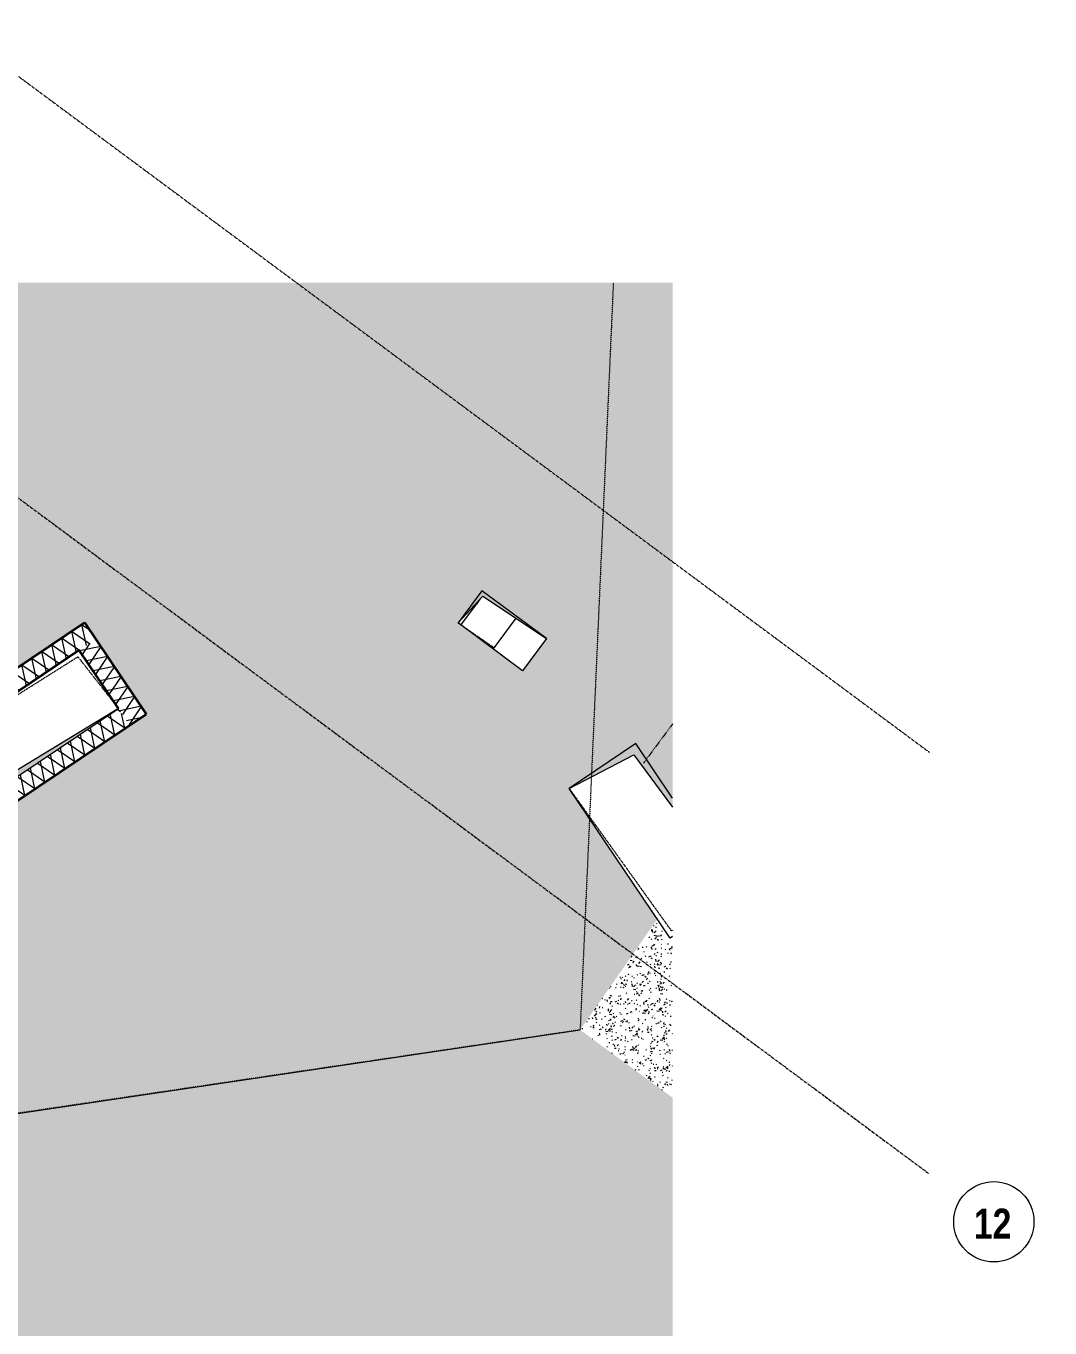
# Model space of a CAD drawing. Header units: centimetres. Extents: x -4512 to 25286, y -2765 to 13485.
# Drawn here: x 24776 to 25286, y 10371 to 11020 of the extents above; entities that cross this region are included whole.
import ezdxf

# ---------------------------------------------------------------- set-up
doc = ezdxf.new("R2010")
doc.units = ezdxf.units.CM
for name, pattern in [('DB_Strichlinie', [0.215, 0.15, -0.065]), ('DB_Strichpunkt', [0.28, 0.15, -0.065, 0, -0.065]), ('Rasterlinie', [2.2225, 1.27, -0.3175, 0.3175, -0.3175]), ('Strich', [0.3, 0.2, -0.1]), ('Verdeckt 0_5', [0.10584, 0.05292, -0.05292])]:
    doc.linetypes.add(name, pattern=pattern)
doc.layers.add('A-DETL', color=251, linetype='Continuous', lineweight=9, true_color=0x4f4f4f)
for name, color, linetype, lineweight in [('A-DETL-GENF', 7, 'Continuous', 9), ('A-FLOR', 7, 'Continuous', 9), ('A-FLOR-PATT', 7, 'Continuous', 9), ('A-GENM', 7, 'Continuous', 9), ('A-WALL-PATT', 7, 'Continuous', 35), ('I-WALL', 7, 'Continuous', 9), ('M-EQPM', 7, 'Continuous', 9), ('M-EQPM-HDLN', 7, 'Strich', 9), ('S-GRID', 7, 'Continuous', 5), ('S-GRID-IDEN', 7, 'Continuous', 13)]:
    doc.layers.add(name, color=color, linetype=linetype, lineweight=lineweight)
doc.styles.add('Arial Unicode MS_B', font='', dxfattribs={"width": 0.8, "height": 15})
doc.styles.get('Arial Unicode MS_B').set_extended_font_data('Arial Unicode MS', bold=True)

# ---------------------------------------------------------------- blocks, each defined once
blk = doc.blocks.new('HNP_DD_Symbol - DD_Symbol_E-15257744-DD - FOK AF 300 Kopie 1')
at = {"layer": 'A-GENM', "linetype": 'DB_Strichlinie'}
for p, q in [((87.33, -37.33), (0.01, -40)), ((87.38, -36.71), (87.33, -37.33))]:
    blk.add_line(p, q, dxfattribs=at)
blk = doc.blocks.new('HNP_BD_Symbol - BD_Symbol-15257008-DD - FOK AF 300 Kopie 1')
at = {"layer": 'A-DETL-GENF', "true_color": 0xc0c0c0}
blk.add_hatch(color=9, dxfattribs=at).paths.add_polyline_path([(36.5, -2.49), (32.81, 0), (0, 0), (0.03, -39.7), (4, -4), (36.17, -2.5)])
at = {"layer": 'A-DETL-GENF'}
for p, q in [((32.81, 0), (0, 0)), ((0, 0), (0, -40)), ((0, -40), (4, -4)), ((4, -4), (36.5, -2.49))]:
    blk.add_line(p, q, dxfattribs=at)
at = {"layer": 'A-GENM'}
for p, q in [((0, 0), (0, -40)), ((32.81, 0), (0, 0)), ((90, -38.47), (90, -40)), ((90, -40), (0, -40))]:
    blk.add_line(p, q, dxfattribs=at)
blk = doc.blocks.new('M109_Wandhydrant TSL - Wandhydrant 610x230-8275461-DD - FOK AF 300 Kopie 1')
at = {"layer": 'M-EQPM'}
for p, q in [((20.5, 3.96), (20.5, 23)), ((40.5, 23), (40.5, 10))]:
    blk.add_line(p, q, dxfattribs=at)
blk = doc.blocks.new('HNP_DD_Symbol - DD_Symbol_HKLS-17705110-DD - FOK AF 300 Kopie 1')
at = {"layer": 'A-GENM', "linetype": 'DB_Strichlinie'}
blk.add_line((21.78, -19.25), (0, -20), dxfattribs=at)
blk = doc.blocks.new('HNP_BD_Symbol - BD_Symbol-17705111-DD - FOK AF 300 Kopie 1')
at = {"layer": 'A-DETL-GENF', "true_color": 0xc0c0c0}
blk.add_hatch(color=9, dxfattribs=at).paths.add_polyline_path([(40, 0), (0, 0), (0, -20), (2, -2), (33.1, -0.36)])
at = {"layer": 'A-DETL-GENF'}
for p, q in [((40, 0), (0, 0)), ((0, 0), (0, -20)), ((0, -20), (2, -2)), ((2, -2), (40, 0))]:
    blk.add_line(p, q, dxfattribs=at)
at = {"layer": 'A-GENM'}
for p, q in [((0, 0), (0, -20)), ((40, 0), (0, 0)), ((40, 0), (40, -20)), ((40, -20), (0, -20))]:
    blk.add_line(p, q, dxfattribs=at)
blk = doc.blocks.new('HNP_DD_Symbol - DD_Symbol_HKLS-18469742-DD - FOK AF 300 Kopie 1')
at = {"layer": 'A-GENM', "linetype": 'DB_Strichlinie'}
for p, q in [((35, -0.02), (32.67, -77.67)), ((32.67, -77.67), (0.03, -80))]:
    blk.add_line(p, q, dxfattribs=at)
blk = doc.blocks.new('HNP_BD_Symbol - BD_Symbol-18469743-DD - FOK AF 300 Kopie 1')
at = {"layer": 'A-DETL-GENF', "true_color": 0xc0c0c0}
blk.add_hatch(color=9, dxfattribs=at).paths.add_polyline_path([(0, 0), (0.03, -79.4), (3.5, -3.5), (35, 0), (1.38, 0)])
at = {"layer": 'A-DETL-GENF'}
for p, q in [((35, 0), (0, 0)), ((0, 0), (0, -80)), ((0, -80), (3.5, -3.5)), ((3.5, -3.5), (35, 0))]:
    blk.add_line(p, q, dxfattribs=at)
at = {"layer": 'A-GENM'}
for p, q in [((0, 0), (0, -80)), ((35, 0), (0, 0)), ((35, 0), (35, -80)), ((35, -80), (0, -80))]:
    blk.add_line(p, q, dxfattribs=at)
blk = doc.blocks.new('Raster - Raster horizontal Kreis-118396-DD - FOK AF 300 Kopie 1')
at = {"layer": 'S-GRID-IDEN'}
blk.add_circle((0, 0), 0.4, dxfattribs=at)

msp = doc.modelspace()

# ---------------------------------------------------------------- hatches: boundary and pattern name
at = {"layer": 'A-FLOR-PATT', "lineweight": 5, "true_color": 0x787878}
h = msp.add_hatch(dxfattribs=at)
h.set_pattern_fill('FP_36', color=8, style=0, pattern_type=2)
h.set_pattern_definition([(49.984, (-8710.405, 12.886), (9.1095141, -0.798354), [0.95217, -10.474]), (354.992, (-8710.405, 12.886), (-1.7621242, 9.5492785), [0.76199, -8.382]), (100.455, (-8709.646, 12.819), (7.3470837, 8.7505037), [0.8092, -8.901]), (46.168, (-8710.405, 15.425), (13.5535563, -2.1035752), [1.428, -15.711]), (96.638, (-8709.275, 15.25), (11.870341, 12.364048), [1.214, -13.352]), (351.177, (-8710.405, 15.425), (11.869829, 12.3636764), [1.143, -12.573]), (20.983, (-8709.135, 14.79), (7.5804391, -5.112543), [0.95237, -10.476]), (326.003, (-8709.135, 14.79), (3.0899423, 9.204638), [0.76195, -8.381]), (71.443, (-8708.503, 14.364), (10.6703622, 4.0929837), [0.80915, -8.901]), (37.482, (-8710.405, 12.886), (0.1546679, 4.22549344), [0.41899, -7.859, 0.41899, -8.088, -8.412]), (37.482, (-8710.405, 12.886), (0.1546679, 4.22549344), [-16.785, 0.41899, -7.993]), (7.487, (-8710.405, 12.886), (3.3411922, 5.0060407), [0.41908, -4.432, 0.41908, -7.67, -3.207]), (7.487, (-8710.405, 12.886), (3.3411922, 5.0060407), [-12.941, 0.41908, -2.788]), (327.503, (-8713.237, 12.886), (6.77922828, -0.28713743), [0.41908, -2.756, 0.41908, -9.486, -13.144]), (327.503, (-8713.237, 12.886), (6.77922828, -0.28713743), [-13.08, 0.41908, -12.725]), (317.506, (-8714.507, 12.887), (7.4058849, 1.2697239), [0.41905, -3.708, 0.41905, -6.159, -9.333]), (317.506, (-8714.507, 12.887), (7.4058849, 1.2697239), [-10.705, 0.41905, -8.914])])
h.paths.add_polyline_path([(24678.299, 10620.668), (24867.503, 10892.287), (24645.553, 10892.287), (24645.553, 10728.318), (24590.553, 10728.318), (24590.553, 10892.287), (24429.048, 10892.287), (24668.625, 10631.21)])
h.paths.add_polyline_path([(24600.553, 10738.318), (24610.553, 10738.318), (24610.553, 10763.318), (24635.553, 10763.318), (24635.553, 10862.414), (24600.553, 10862.414), (24600.553, 10738.948)])
h.paths.add_polyline_path([(24610.553, 10800.414), (24606.058, 10800.414), (24606.058, 10850.414), (24631.058, 10850.414), (24631.058, 10800.414), (24617.119, 10800.414)])
h = msp.add_hatch(dxfattribs=at)
h.set_pattern_fill('FP_88', color=8, style=0, pattern_type=2)
h.set_pattern_definition([(49.988, (-8701.731, 15.478), (9.107641, -0.8000157), [0.95215, -10.474]), (354.98, (-8701.731, 15.478), (-1.762029, 9.5508185), [0.76192, -8.381]), (100.452, (-8700.972, 15.411), (7.346377, 8.750921), [0.80936, -8.903]), (46.171, (-8701.731, 18.017), (13.5516178, -2.1064437), [1.428, -15.71]), (96.636, (-8700.602, 17.841), (11.8686705, 12.364396), [1.214, -13.354]), (351.165, (-8701.731, 18.017), (11.8687727, 12.363781), [1.143, -12.572]), (20.98, (-8700.461, 17.382), (7.5799538, -5.1151653), [0.95225, -10.475]), (325.989, (-8700.461, 17.382), (3.0897045, 9.2055609), [0.762, -8.382]), (71.447, (-8699.83, 16.955), (10.6691219, 4.0908846), [0.80923, -8.901]), (37.484, (-8701.731, 15.478), (0.15470537, 4.2269009), [0.41896, -7.859, 0.41896, -8.087, -8.411]), (37.484, (-8701.731, 15.478), (0.15470537, 4.2269009), [-16.784, 0.41896, -7.992]), (7.479, (-8701.731, 15.478), (3.3407695, 5.0064355), [0.41902, -4.432, 0.41902, -7.669, -3.206]), (7.479, (-8701.731, 15.478), (3.3407695, 5.0064355), [-12.939, 0.41902, -2.787]), (327.488, (-8704.563, 15.479), (6.77915288, -0.2889122), [0.4191, -2.756, 0.4191, -9.487, -13.144]), (327.488, (-8704.563, 15.479), (6.77915288, -0.2889122), [-13.081, 0.4191, -12.725]), (317.492, (-8705.833, 15.479), (7.4054577, 1.26859), [0.4191, -3.708, 0.4191, -6.159, -9.334]), (317.492, (-8705.833, 15.479), (7.4054577, 1.26859), [-10.706, 0.4191, -8.915])])
h.paths.add_polyline_path([(24678.299, 10620.668), (24903.595, 10892.287), (24867.503, 10892.287), (24685.793, 10631.427)])
h = msp.add_hatch(dxfattribs=at)
h.set_pattern_fill('FP_91', color=8, style=0, pattern_type=2)
h.set_pattern_definition([(49.99, (-8700.236, 15.382), (9.1076689, -0.7996978), [0.95215, -10.474]), (354.979, (-8700.236, 15.382), (-1.7617747, 9.5518455), [0.76191, -8.381]), (100.451, (-8699.477, 15.315), (7.3463483, 8.7517762), [0.80938, -8.903]), (46.172, (-8700.236, 17.922), (13.5516546, -2.1062072), [1.428, -15.71]), (96.636, (-8699.106, 17.746), (11.8686705, 12.364396), [1.214, -13.354]), (351.164, (-8700.236, 17.922), (11.868154, 12.3647154), [1.143, -12.572]), (20.98, (-8698.966, 17.286), (7.5799538, -5.1151653), [0.95223, -10.475]), (325.987, (-8698.966, 17.286), (3.089197, 9.2060124), [0.762, -8.382]), (71.448, (-8698.334, 16.86), (10.6690505, 4.0910708), [0.80924, -8.902]), (37.485, (-8700.236, 15.382), (0.1546316, 4.2269036), [0.41895, -7.859, 0.41895, -8.087, -8.411]), (37.485, (-8700.236, 15.382), (0.1546316, 4.2269036), [-16.783, 0.41895, -7.992]), (7.479, (-8700.236, 15.382), (3.3407695, 5.0064355), [0.41901, -4.431, 0.41901, -7.669, -3.206]), (7.479, (-8700.236, 15.382), (3.3407695, 5.0064355), [-12.939, 0.41901, -2.787]), (327.487, (-8703.067, 15.383), (6.77830456, -0.28849304), [0.4191, -2.756, 0.4191, -9.487, -13.144]), (327.487, (-8703.067, 15.383), (6.77830456, -0.28849304), [-13.081, 0.4191, -12.725]), (317.49, (-8704.337, 15.384), (7.405502, 1.2683315), [0.4191, -3.708, 0.4191, -6.159, -9.334]), (317.49, (-8704.337, 15.384), (7.405502, 1.2683315), [-10.706, 0.4191, -8.915])])
h.paths.add_polyline_path([(25051.736, 10519.933), (25024.844, 10701.377), (25023.011, 10698.906), (24990.885, 10722.738), (25002.801, 10738.801), (25021.335, 10725.052), (24996.549, 10892.287), (24903.595, 10892.287), (24678.299, 10620.668), (25050.627, 10520.232)])
h.paths.add_polyline_path([(24752.524, 10621.553), (24721.827, 10667.189), (24804.801, 10723.003), (24835.499, 10677.367), (24754.468, 10622.86)])
h = msp.add_hatch(dxfattribs=at)
h.set_pattern_fill('FP_90', color=8, style=0, pattern_type=2)
h.set_pattern_definition([(50.03, (-8666.116, -15.501), (9.1024659, -0.7924264), [0.95239, -10.476]), (355.024, (-8666.116, -15.501), (-1.7611329, 9.5517574), [0.76142, -8.376]), (100.446, (-8665.358, -15.567), (7.3417279, 8.7582772), [0.80935, -8.903]), (46.216, (-8666.116, -12.961), (13.5440627, -2.0952878), [1.429, -15.714]), (96.632, (-8664.988, -13.136), (11.861079, 12.375672), [1.214, -13.355]), (351.205, (-8666.116, -12.961), (11.861738, 12.375864), [1.142, -12.563]), (21.036, (-8664.847, -13.595), (7.5748982, -5.1094772), [0.95204, -10.472]), (326.002, (-8664.847, -13.595), (3.0876352, 9.2098672), [0.76143, -8.376]), (71.465, (-8664.216, -14.021), (10.6627887, 4.101202), [0.8095, -8.905]), (37.535, (-8666.116, -15.501), (0.1545403, 4.2272787), [0.41899, -7.859, 0.41899, -8.088, -8.412]), (37.535, (-8666.116, -15.501), (0.1545403, 4.2272787), [-16.785, 0.41899, -7.993]), (7.532, (-8666.116, -15.501), (3.3381197, 5.0097858), [0.41882, -4.429, 0.41882, -7.666, -3.205]), (7.532, (-8666.116, -15.501), (3.3381197, 5.0097858), [-12.933, 0.41882, -2.786]), (327.503, (-8668.946, -15.502), (6.77470502, -0.28307047), [0.41878, -2.754, 0.41878, -9.48, -13.135]), (327.503, (-8668.946, -15.502), (6.77470502, -0.28307047), [-13.071, 0.41878, -12.716]), (317.496, (-8670.215, -15.503), (7.4008842, 1.2745737), [0.41882, -3.706, 0.41882, -6.155, -9.328]), (317.496, (-8670.215, -15.503), (7.4008842, 1.2745737), [-10.699, 0.41882, -8.909])])
h.paths.add_polyline_path([(25051.736, 10519.933), (25090.173, 10575.135), (25046.341, 10640.297), (25079.531, 10662.622), (25097.841, 10635.402), (25097.841, 10892.287), (24996.549, 10892.287), (25021.335, 10725.052), (25034.927, 10714.969), (25024.844, 10701.377), (25051.471, 10521.718)])
h = msp.add_hatch(dxfattribs=at)
h.set_pattern_fill('FP_106', color=8, style=0, pattern_type=2)
h.set_pattern_definition([(49.91, (-8667.054, 101.088), (9.1051344, -0.8125347), [0.95032, -10.453]), (354.902, (-8667.054, 101.088), (-1.7615812, 9.536257), [0.76179, -8.38]), (100.464, (-8666.296, 101.02), (7.3437291, 8.7238354), [0.80816, -8.89]), (46.086, (-8667.054, 103.622), (13.547704, -2.123024), [1.426, -15.682]), (96.645, (-8665.925, 103.445), (11.8656286, 12.323848), [1.212, -13.333]), (351.094, (-8667.054, 103.622), (11.8649307, 12.3237235), [1.143, -12.571]), (20.876, (-8665.785, 102.986), (7.5777273, -5.1165866), [0.9513, -10.464]), (325.97, (-8665.785, 102.986), (3.088754, 9.1843126), [0.76195, -8.381]), (71.413, (-8665.153, 102.56), (10.666129, 4.0684394), [0.80752, -8.883]), (37.388, (-8667.054, 101.088), (0.15426185, 4.21836737), [0.41829, -7.846, 0.41829, -8.074, -8.398]), (37.388, (-8667.054, 101.088), (0.15426185, 4.21836737), [-16.757, 0.41829, -7.979]), (7.383, (-8667.054, 101.088), (3.33914386, 4.99247547), [0.41881, -4.429, 0.41881, -7.665, -3.205]), (7.383, (-8667.054, 101.088), (3.33914386, 4.99247547), [-12.932, 0.41881, -2.786]), (327.466, (-8669.885, 101.093), (6.776963, -0.2984923), [0.41908, -2.756, 0.41908, -9.486, -13.144]), (327.466, (-8669.885, 101.093), (6.776963, -0.2984923), [-13.08, 0.41908, -12.725]), (317.488, (-8671.155, 101.095), (7.4032731, 1.2552343), [0.419, -3.708, 0.419, -6.158, -9.332]), (317.488, (-8671.155, 101.095), (7.4032731, 1.2552343), [-10.704, 0.419, -8.913])])
h.paths.add_polyline_path([(24739.507, 10499.049), (25051.736, 10519.933), (24678.299, 10620.668), (24721.667, 10534.496)])
h = msp.add_hatch(dxfattribs=at)
h.set_pattern_fill('FP_75', color=8, style=0, pattern_type=2)
h.set_pattern_definition([(49.998, (-8713.598, 1.167), (9.1089429, -0.7954852), [0.95245, -10.477]), (355.007, (-8713.598, 1.167), (-1.7624576, 9.5506352), [0.76198, -8.382]), (100.453, (-8712.839, 1.101), (7.346482, 8.7551642), [0.80935, -8.903]), (46.183, (-8713.598, 3.707), (13.5541065, -2.100027), [1.429, -15.716]), (96.637, (-8712.469, 3.532), (11.869748, 12.370794), [1.214, -13.354]), (351.192, (-8713.598, 3.707), (11.870169, 12.370277), [1.143, -12.573]), (21.003, (-8712.328, 3.072), (7.5807146, -5.111547), [0.9525, -10.477]), (326.008, (-8712.328, 3.072), (3.0899872, 9.2079541), [0.76191, -8.381]), (71.449, (-8711.697, 2.646), (10.670888, 4.0969452), [0.80941, -8.903]), (37.5, (-8713.5982, 1.167), (0.15431835, 4.2275527), [0.41909, -7.861, 0.41909, -8.09, -8.414]), (37.5, (-8713.5982, 1.167), (0.15431835, 4.2275527), [-16.789, 0.41909, -7.994]), (7.505, (-8713.598, 1.167), (3.34048016, 5.0082122), [0.4191, -4.432, 0.4191, -7.671, -3.207]), (7.505, (-8713.598, 1.167), (3.34048016, 5.0082122), [-12.941, 0.4191, -2.788]), (327.508, (-8716.43, 1.167), (6.7797905, -0.28570236), [0.41905, -2.756, 0.41905, -9.486, -13.143]), (327.508, (-8716.43, 1.167), (6.7797905, -0.28570236), [-13.08, 0.41905, -12.724]), (317.508, (-8717.7, 1.167), (7.4064542, 1.2721327), [0.41904, -3.708, 0.41904, -6.159, -9.333]), (317.508, (-8717.7, 1.167), (7.4064542, 1.2721327), [-10.705, 0.41904, -8.914])])
h.paths.add_polyline_path([(25051.736, 10519.933), (25097.841, 10534.522), (25097.841, 10566.472), (25096.574, 10565.619), (25090.173, 10575.135), (25052.479, 10521.001)])
h = msp.add_hatch(dxfattribs=at)
h.set_pattern_fill('FP_102', color=8, style=0, pattern_type=2)
h.set_pattern_definition([(49.995, (-8713.867, 2.018), (9.108655, -0.7931445), [0.95234, -10.476]), (355.022, (-8713.867, 2.018), (-1.7622295, 9.5469245), [0.76193, -8.381]), (100.457, (-8713.108, 1.952), (7.3462337, 8.7537103), [0.80903, -8.899]), (46.18, (-8713.867, 4.557), (13.5531877, -2.0958024), [1.429, -15.714]), (96.639, (-8712.737, 4.382), (11.869547, 12.3692217), [1.214, -13.349]), (351.208, (-8713.867, 4.557), (11.869067, 12.36918), [1.143, -12.571]), (21.008, (-8712.597, 3.923), (7.5800851, -5.1080848), [0.9525, -10.477]), (326.026, (-8712.597, 3.923), (3.0898526, 9.2058599), [0.76172, -8.379]), (71.445, (-8711.965, 3.497), (10.6705441, 4.0974665), [0.80919, -8.901]), (37.499, (-8713.867, 2.018), (0.15481626, 4.22535453), [0.41907, -7.861, 0.41907, -8.089, -8.413]), (37.499, (-8713.867, 2.018), (0.15481626, 4.22535453), [-16.788, 0.41907, -7.994]), (7.516, (-8713.867, 2.018), (3.3407716, 5.0070014), [0.41909, -4.432, 0.41909, -7.671, -3.207]), (7.516, (-8713.867, 2.018), (3.3407716, 5.0070014), [-12.941, 0.41909, -2.788]), (327.527, (-8716.699, 2.017), (6.77934796, -0.28429772), [0.41895, -2.755, 0.41895, -9.484, -13.14]), (327.527, (-8716.699, 2.017), (6.77934796, -0.28429772), [-13.076, 0.41895, -12.721]), (317.525, (-8717.969, 2.017), (7.4061387, 1.2729173), [0.41891, -3.707, 0.41891, -6.157, -9.33]), (317.525, (-8717.969, 2.017), (7.4061387, 1.2729173), [-10.701, 0.41891, -8.911])])
h.paths.add_polyline_path([(25097.841, 10493.964), (25097.841, 10534.522), (25051.736, 10519.933), (25096.574, 10494.677)])
h = msp.add_hatch(dxfattribs=at)
h.set_pattern_fill('FP_112', color=8, style=0, pattern_type=2)
h.set_pattern_definition([(49.999, (-8674.605, 19.431), (9.1045804, -0.8020973), [0.95197, -10.472]), (354.968, (-8674.605, 19.431), (-1.760937, 9.5522712), [0.76164, -8.378]), (100.446, (-8673.846, 19.364), (7.3431783, 8.7504098), [0.80946, -8.904]), (46.181, (-8674.605, 21.97), (13.5471386, -2.1091292), [1.428, -15.707]), (96.633, (-8673.476, 21.795), (11.8643513, 12.363197), [1.214, -13.356]), (351.151, (-8674.605, 21.97), (11.8640425, 12.363099), [1.143, -12.568]), (20.981, (-8673.336, 21.335), (7.5763083, -5.1164653), [0.95188, -10.471]), (325.969, (-8673.336, 21.335), (3.0882144, 9.2064513), [0.76188, -8.381]), (71.455, (-8672.704, 20.908), (10.6657003, 4.090166), [0.80923, -8.902]), (37.492, (-8674.605, 19.431), (0.15411518, 4.22692246), [0.41883, -7.856, 0.41883, -8.085, -8.408]), (37.492, (-8674.605, 19.431), (0.15411518, 4.22692246), [-16.779, 0.41883, -7.99]), (7.473, (-8674.605, 19.431), (3.33918067, 5.006817), [0.41885, -4.43, 0.41885, -7.666, -3.205]), (7.473, (-8674.605, 19.431), (3.33918067, 5.006817), [-12.934, 0.41885, -2.786]), (327.468, (-8677.436, 19.432), (6.77598457, -0.29050835), [0.41903, -2.755, 0.41903, -9.485, -13.142]), (327.468, (-8677.436, 19.432), (6.77598457, -0.29050835), [-13.079, 0.41903, -12.723]), (317.472, (-8678.705, 19.433), (7.4030133, 1.2672958), [0.41907, -3.708, 0.41907, -6.159, -9.334]), (317.472, (-8678.705, 19.433), (7.4030133, 1.2672958), [-10.705, 0.41907, -8.915])])
h.paths.add_polyline_path([(24751.399, 10475.42), (25051.736, 10519.933), (24739.507, 10499.049), (24747.392, 10483.383)])
h = msp.add_hatch(dxfattribs=at)
h.set_pattern_fill('FP_115', color=8, style=0, pattern_type=2)
h.set_pattern_definition([(50.034, (-8676.033, -22.97), (9.1029153, -0.788207), [0.95248, -10.477]), (355.049, (-8676.033, -22.97), (-1.7604917, 9.548564), [0.76138, -8.375]), (100.448, (-8675.274, -23.036), (7.3422242, 8.7596983), [0.80913, -8.9]), (46.222, (-8676.033, -20.431), (13.5441916, -2.0896278), [1.429, -15.716]), (96.633, (-8674.904, -20.605), (11.86151, 12.3789743), [1.214, -13.352]), (351.231, (-8676.033, -20.431), (11.861746, 12.378354), [1.142, -12.562]), (21.054, (-8674.764, -21.064), (7.5748513, -5.10559), [0.95215, -10.474]), (326.024, (-8674.764, -21.064), (3.0879745, 9.209646), [0.76123, -8.373]), (71.465, (-8674.132, -21.49), (10.6627942, 4.1043643), [0.80946, -8.904]), (37.545, (-8676.033, -22.97), (0.1544119, 4.22651274), [0.41905, -7.86, 0.41905, -8.089, -8.413]), (37.545, (-8676.033, -22.97), (0.1544119, 4.22651274), [-16.787, 0.41905, -7.994]), (7.555, (-8676.033, -22.97), (3.3382225, 5.01039703), [0.41884, -4.43, 0.41884, -7.666, -3.205]), (7.555, (-8676.033, -22.97), (3.3382225, 5.01039703), [-12.933, 0.41884, -2.786]), (327.525, (-8678.863, -22.973), (6.7748132, -0.28046915), [0.41867, -2.753, 0.41867, -9.477, -13.131]), (327.525, (-8678.863, -22.973), (6.7748132, -0.28046915), [-13.068, 0.41867, -12.712]), (317.515, (-8680.132, -22.974), (7.4011365, 1.2777653), [0.41869, -3.705, 0.41869, -6.153, -9.325]), (317.515, (-8680.132, -22.974), (7.4011365, 1.2777653), [-10.696, 0.41869, -8.907])])
h.paths.add_polyline_path([(24843.999, 9835.942), (24849.398, 9839.573), (25051.736, 10519.933), (24751.399, 10475.42), (24823.678, 9976.277), (24827.275, 9970.928), (24824.703, 9969.198), (24843.073, 9842.341)])
h = msp.add_hatch(dxfattribs=at)
h.set_pattern_fill('FP_113', color=8, style=0, pattern_type=2)
h.set_pattern_definition([(50.008, (-8706.438, -6.496), (9.1076728, -0.7940189), [0.9525, -10.477]), (355.019, (-8706.438, -6.496), (-1.7613824, 9.5510016), [0.76185, -8.38]), (100.452, (-8705.679, -6.562), (7.346272, 8.7570028), [0.80932, -8.903]), (46.194, (-8706.438, -3.956), (13.5516817, -2.0974836), [1.429, -15.716]), (96.636, (-8705.309, -4.131), (11.8676304, 12.3733356), [1.214, -13.354]), (351.203, (-8706.438, -3.956), (11.8679466, 12.373544), [1.143, -12.57]), (21.017, (-8705.169, -4.591), (7.5797377, -5.1094783), [0.95244, -10.477]), (326.013, (-8705.169, -4.591), (3.0897426, 9.209053), [0.76175, -8.379]), (71.454, (-8704.537, -5.016), (10.6689523, 4.0994606), [0.80945, -8.904]), (37.512, (-8706.438, -6.496), (0.15483508, 4.22740063), [0.4191, -7.861, 0.4191, -8.09, -8.414]), (37.512, (-8706.438, -6.496), (0.15483508, 4.22740063), [-16.789, 0.4191, -7.995]), (7.519, (-8706.438, -6.496), (3.3402477, 5.0091591), [0.41905, -4.432, 0.41905, -7.67, -3.206]), (7.519, (-8706.438, -6.496), (3.3402477, 5.0091591), [-12.94, 0.41905, -2.787]), (327.513, (-8709.27, -6.497), (6.77812838, -0.2840365), [0.41897, -2.755, 0.41897, -9.484, -13.14]), (327.513, (-8709.27, -6.497), (6.77812838, -0.2840365), [-13.077, 0.41897, -12.721]), (317.51, (-8710.54, -6.497), (7.404935, 1.2737421), [0.41896, -3.707, 0.41896, -6.157, -9.331]), (317.51, (-8710.54, -6.497), (7.404935, 1.2737421), [-10.703, 0.41896, -8.912])])
h.paths.add_polyline_path([(24849.398, 9839.573), (24874.357, 9856.362), (25097.841, 10089.442), (25097.841, 10136.578), (25021.97, 10085.543), (24954.993, 10185.112), (25054.563, 10252.089), (25097.841, 10187.752), (25097.841, 10486.174), (25051.736, 10519.933), (24850.855, 9844.471)])
h.paths.add_polyline_path([(25024.143, 10096.646), (25097.841, 10146.22), (25097.841, 10173.418), (25052.39, 10240.986), (24966.096, 10182.94), (25021.97, 10099.876)])
h = msp.add_hatch(dxfattribs=at)
h.set_pattern_fill('FP_97', color=8, style=0, pattern_type=2)
h.set_pattern_definition([(50.01, (-8703.853, -6.943), (9.1070578, -0.7944671), [0.9525, -10.477]), (355.017, (-8703.853, -6.943), (-1.7620452, 9.55115), [0.76182, -8.38]), (100.451, (-8703.094, -7.01), (7.3454414, 8.7566932), [0.80936, -8.903]), (46.195, (-8703.853, -4.404), (13.551026, -2.0979687), [1.429, -15.716]), (96.635, (-8702.724, -4.579), (11.8678464, 12.3731284), [1.214, -13.355]), (351.201, (-8703.853, -4.404), (11.86739, 12.3732826), [1.143, -12.57]), (21.017, (-8702.584, -5.038), (7.5791629, -5.1107705), [0.95241, -10.477]), (326.01, (-8702.584, -5.038), (3.0893956, 9.2094502), [0.76175, -8.379]), (71.455, (-8701.952, -5.464), (10.6685627, 4.0986988), [0.80948, -8.904]), (37.514, (-8703.853, -6.943), (0.15468752, 4.22740603), [0.41909, -7.861, 0.41909, -8.09, -8.414]), (37.514, (-8703.853, -6.943), (0.15468752, 4.22740603), [-16.789, 0.41909, -7.994]), (7.518, (-8703.853, -6.943), (3.34033515, 5.0091008), [0.41903, -4.432, 0.41903, -7.67, -3.206]), (7.518, (-8703.853, -6.943), (3.34033515, 5.0091008), [-12.939, 0.41903, -2.787]), (327.51, (-8706.685, -6.944), (6.7781135, -0.2843914), [0.41896, -2.755, 0.41896, -9.484, -13.14]), (327.51, (-8706.685, -6.944), (6.7781135, -0.2843914), [-13.077, 0.41896, -12.721]), (317.507, (-8707.955, -6.945), (7.4050017, 1.2733544), [0.41896, -3.707, 0.41896, -6.158, -9.331]), (317.507, (-8707.955, -6.945), (7.4050017, 1.2733544), [-10.703, 0.41896, -8.913])])
h.paths.add_polyline_path([(25097.841, 10486.174), (25097.841, 10493.964), (25051.736, 10519.933), (25096.574, 10487.102)])
at = {"layer": 'A-WALL-PATT', "lineweight": 5}
h = msp.add_hatch(dxfattribs=at)
h.set_pattern_fill('FP_187', color=256, angle=-111.801409, style=0, pattern_type=2)
h.set_pattern_definition([(282.126, (24763.314, 10695.096), (50.6798, -182.8428), [64.622, -258.488]), (282.126, (24743.4, 10681.701), (50.6798, -182.8428), [64.622, -258.488]), (282.126, (24723.487, 10668.305), (50.6798, -182.8428), [32.311, -290.799]), (282.126, (24758.335, 10691.747), (50.6798, -182.8428), [64.622, -258.488]), (282.126, (24753.357, 10688.398), (50.6798, -182.8428), [64.622, -258.488]), (282.126, (24748.378, 10685.049), (50.6798, -182.8428), [64.622, -258.488]), (282.126, (24738.422, 10678.352), (50.6798, -182.8428), [64.622, -258.488]), (282.126, (24733.443, 10675.002), (50.6798, -182.8428), [64.622, -258.488]), (282.126, (24728.464, 10671.654), (50.6798, -182.8428), [48.466, -274.643]), (282.126, (24718.508, 10664.957), (50.6798, -182.8428), [16.155, -306.954]), (282.126, (24771.686, 10682.649), (50.6798, -182.8428), [48.466, -274.643]), (282.126, (24780.058, 10670.204), (50.6798, -182.8428), [32.311, -290.799]), (282.126, (24788.43, 10657.757), (50.6798, -182.8428), [16.155, -306.954]), (325.729, (24713.529, 10661.607), (150.2495, -115.8663), [64.622, -258.488]), (325.729, (24733.443, 10675.002), (150.2495, -115.8663), [64.622, -258.488]), (325.729, (24753.357, 10688.398), (150.2495, -115.8663), [32.311, -290.799]), (325.729, (24718.508, 10664.957), (150.2495, -115.8663), [64.622, -258.488]), (325.729, (24723.487, 10668.305), (150.2495, -115.8663), [64.622, -258.488]), (325.729, (24728.464, 10671.654), (150.2495, -115.8663), [64.622, -258.488]), (325.729, (24738.422, 10678.352), (150.2495, -115.8663), [64.622, -258.488]), (325.729, (24743.4, 10681.701), (150.2495, -115.8663), [64.622, -258.488]), (325.729, (24748.378, 10685.049), (150.2495, -115.8663), [48.466, -274.643]), (325.729, (24758.335, 10691.747), (150.2495, -115.8663), [16.155, -306.954]), (325.729, (24721.901, 10649.162), (150.2495, -115.8663), [48.466, -274.643]), (325.729, (24730.274, 10636.715), (150.2495, -115.8663), [32.311, -290.799]), (325.729, (24738.645, 10624.269), (150.2495, -115.8663), [16.155, -306.954])])
h.paths.add_polyline_path([(24727.408, 10658.891), (24810.383, 10714.705), (24804.801, 10723.003), (24721.827, 10667.189), (24723.654, 10664.473)])
h = msp.add_hatch(dxfattribs=at)
h.set_pattern_fill('FP_188', color=256, angle=-111.801409, style=0, pattern_type=2)
h.set_pattern_definition([(192.126, (24822.941, 10696.036), (-182.8428, -50.6798), [64.622, -258.488]), (192.126, (24809.546, 10715.95), (-182.8428, -50.6798), [64.622, -258.488]), (192.126, (24796.15, 10735.863), (-182.8428, -50.6798), [32.311, -290.799]), (192.126, (24819.592, 10701.015), (-182.8428, -50.6798), [64.622, -258.488]), (192.126, (24816.243, 10705.993), (-182.8428, -50.6798), [64.622, -258.488]), (192.126, (24812.894, 10710.972), (-182.8428, -50.6798), [64.622, -258.488]), (192.126, (24806.196, 10720.928), (-182.8428, -50.6798), [64.622, -258.488]), (192.126, (24802.848, 10725.907), (-182.8428, -50.6798), [64.622, -258.488]), (192.126, (24799.499, 10730.886), (-182.8428, -50.6798), [48.466, -274.643]), (192.126, (24792.801, 10740.842), (-182.8428, -50.6798), [16.155, -306.954]), (192.126, (24810.494, 10687.664), (-182.8428, -50.6798), [48.466, -274.643]), (192.126, (24798.049, 10679.292), (-182.8428, -50.6798), [32.311, -290.799]), (192.126, (24785.602, 10670.92), (-182.8428, -50.6798), [16.155, -306.954]), (235.729, (24789.452, 10745.821), (-115.8663, -150.2495), [64.622, -258.488]), (235.729, (24802.848, 10725.907), (-115.8663, -150.2495), [64.622, -258.488]), (235.73, (24816.243, 10705.993), (-115.8663, -150.2495), [32.311, -290.799]), (235.729, (24792.801, 10740.842), (-115.8663, -150.2495), [64.622, -258.488]), (235.729, (24796.15, 10735.863), (-115.8663, -150.2495), [64.622, -258.488]), (235.729, (24799.499, 10730.886), (-115.8663, -150.2495), [64.622, -258.488]), (235.729, (24806.196, 10720.928), (-115.8663, -150.2495), [64.622, -258.488]), (235.729, (24809.546, 10715.95), (-115.8663, -150.2495), [64.622, -258.488]), (235.73, (24812.894, 10710.972), (-115.8663, -150.2495), [48.466, -274.643]), (235.73, (24819.592, 10701.015), (-115.8663, -150.2495), [16.155, -306.954]), (235.729, (24777.006, 10737.449), (-115.8663, -150.2495), [48.466, -274.643]), (235.729, (24764.56, 10729.076), (-115.8663, -150.2495), [32.311, -290.799]), (235.729, (24752.114, 10720.705), (-115.8663, -150.2495), [16.155, -306.954])])
h.paths.add_polyline_path([(24827.201, 10671.785), (24835.499, 10677.367), (24810.383, 10714.705), (24802.085, 10709.124), (24823.447, 10677.367)])
h = msp.add_hatch(dxfattribs=at)
h.set_pattern_fill('FP_189', color=256, angle=248.198591, style=0, pattern_type=2)
h.set_pattern_definition([(102.126, (24789.863, 10646.669), (-50.6798, 182.8428), [64.622, -258.488]), (102.126, (24809.777, 10660.064), (-50.6798, 182.8428), [64.622, -258.488]), (102.126, (24829.691, 10673.459), (-50.6798, 182.8428), [32.311, -290.799]), (102.126, (24794.841, 10650.018), (-50.6798, 182.8428), [64.622, -258.488]), (102.126, (24799.82, 10653.367), (-50.6798, 182.8428), [64.622, -258.488]), (102.126, (24804.798, 10656.716), (-50.6798, 182.8428), [64.622, -258.488]), (102.126, (24814.755, 10663.413), (-50.6798, 182.8428), [64.622, -258.488]), (102.126, (24819.734, 10666.762), (-50.6798, 182.8428), [64.622, -258.488]), (102.126, (24824.712, 10670.111), (-50.6798, 182.8428), [48.466, -274.643]), (102.126, (24834.669, 10676.809), (-50.6798, 182.8428), [16.155, -306.954]), (102.126, (24781.491, 10659.115), (-50.6798, 182.8428), [48.466, -274.643]), (102.126, (24773.119, 10671.561), (-50.6798, 182.8428), [32.311, -290.799]), (102.126, (24764.746, 10684.008), (-50.6798, 182.8428), [16.155, -306.954]), (145.729, (24839.648, 10680.158), (-150.2495, 115.8663), [64.622, -258.488]), (145.729, (24819.734, 10666.762), (-150.2495, 115.8663), [64.622, -258.488]), (145.729, (24799.82, 10653.367), (-150.2495, 115.8663), [32.311, -290.799]), (145.729, (24834.669, 10676.809), (-150.2495, 115.8663), [64.622, -258.488]), (145.729, (24829.691, 10673.459), (-150.2495, 115.8663), [64.622, -258.488]), (145.729, (24824.712, 10670.111), (-150.2495, 115.8663), [64.622, -258.488]), (145.729, (24814.755, 10663.413), (-150.2495, 115.8663), [64.622, -258.488]), (145.729, (24809.777, 10660.064), (-150.2495, 115.8663), [64.622, -258.488]), (145.729, (24804.798, 10656.716), (-150.2495, 115.8663), [48.466, -274.643]), (145.729, (24794.841, 10650.018), (-150.2495, 115.8663), [16.155, -306.954]), (145.729, (24831.275, 10692.604), (-150.2495, 115.8663), [48.466, -274.643]), (145.729, (24822.904, 10705.05), (-150.2495, 115.8663), [32.311, -290.799]), (145.729, (24814.531, 10717.496), (-150.2495, 115.8663), [16.155, -306.954])])
h.paths.add_polyline_path([(24752.524, 10621.553), (24827.201, 10671.785), (24821.62, 10680.083), (24746.943, 10629.85)])

# ---------------------------------------------------------------- linework, layer by layer
at = {"layer": 'A-DETL', "color": 7, "linetype": 'Verdeckt 0_5', "lineweight": 5}
for p, q in [((25068.302, 10892.287), (25051.736, 10519.933)), ((25097.841, 10672.414), (25083.369, 10652.906)), ((25051.736, 10519.933), (24768.036, 10477.886))]:
    msp.add_line(p, q, dxfattribs=at)
at = {"layer": 'A-FLOR', "color": 254, "lineweight": 5, "true_color": 0xcfcfcf}
for p, q in [((25023.011, 10698.906), (24990.885, 10722.738)), ((25034.927, 10714.969), (25023.011, 10698.906)), ((25096.574, 10565.619), (25046.341, 10640.297)), ((25097.841, 10566.472), (25096.574, 10565.619)), ((24751.399, 10475.42), (25051.736, 10519.933))]:
    msp.add_line(p, q, dxfattribs=at)
at = {"layer": 'I-WALL'}
for p, q in [((25000.058, 10732.121), (24999.791, 10732.319)), ((25001.841, 10734.524), (25000.058, 10732.121)), ((24821.11, 10679.773), (24821.605, 10680.106))]:
    msp.add_line(p, q, dxfattribs=at)
at = {"layer": 'I-WALL', "lineweight": 35}
for p, q in [((24721.827, 10667.189), (24804.801, 10723.003)), ((24804.801, 10723.003), (24835.499, 10677.367)), ((24802.085, 10709.124), (24735.705, 10664.473)), ((24821.62, 10680.083), (24802.085, 10709.124)), ((24752.524, 10621.553), (24835.499, 10677.367))]:
    msp.add_line(p, q, dxfattribs=at)
at = {"layer": 'S-GRID', "linetype": 'Rasterlinie'}
msp.add_line((24454.762, 11020.177), (25225.797, 10448.188), dxfattribs=at)
at = {"layer": 'S-GRID', "color": 8, "linetype": 'DB_Strichpunkt', "true_color": 0x808080}
msp.add_line((24737.994, 11020.177), (25225.797, 10658.302), dxfattribs=at)

# ---------------------------------------------------------------- block references
at = {"layer": 'A-GENM'}
for name, p, rotation in [('HNP_BD_Symbol - BD_Symbol-17705111-DD - FOK AF 300 Kopie 1', (25002.801, 10738.801), 323.4303073949222), ('HNP_DD_Symbol - DD_Symbol_HKLS-17705110-DD - FOK AF 300 Kopie 1', (25002.801, 10738.801), 323.4303073949222), ('HNP_BD_Symbol - BD_Symbol-18469743-DD - FOK AF 300 Kopie 1', (24755.24, 10635.432), 123.9273521158847), ('HNP_DD_Symbol - DD_Symbol_HKLS-18469742-DD - FOK AF 300 Kopie 1', (24755.24, 10635.432), 123.9273521158847), ('HNP_BD_Symbol - BD_Symbol-15257008-DD - FOK AF 300 Kopie 1', (25079.531, 10662.622), 303.9273521158896), ('HNP_DD_Symbol - DD_Symbol_E-15257744-DD - FOK AF 300 Kopie 1', (25079.531, 10662.622), 303.9273521158896)]:
    msp.add_blockref(name, p, dxfattribs=dict(at, rotation=rotation))
at = {"layer": 'M-EQPM-HDLN', "rotation": 143.4303073949224}
msp.add_blockref('M109_Wandhydrant TSL - Wandhydrant 610x230-8275461-DD - FOK AF 300 Kopie 1', (25038.543, 10716.022), dxfattribs=at)
at = {"layer": 'S-GRID-IDEN', "xscale": 49.99999999999998, "yscale": 49.99999999999998, "zscale": 49.99999999999998, "rotation": 233.4303073949236}
msp.add_blockref('Raster - Raster horizontal Kreis-118396-DD - FOK AF 300 Kopie 1', (25257.922, 10424.356), dxfattribs=at)

# ---------------------------------------------------------------- texts
at = {"layer": 'S-GRID-IDEN', "color": 191, "lineweight": 25, "true_color": 0xb46efa, "insert": (25248.002, 10430.917), "char_height": 15, "width": 23.72995, "attachment_point": 1, "style": 'Arial Unicode MS_B'}
msp.add_mtext('12', dxfattribs=at)

doc.saveas('drawing.dxf')
